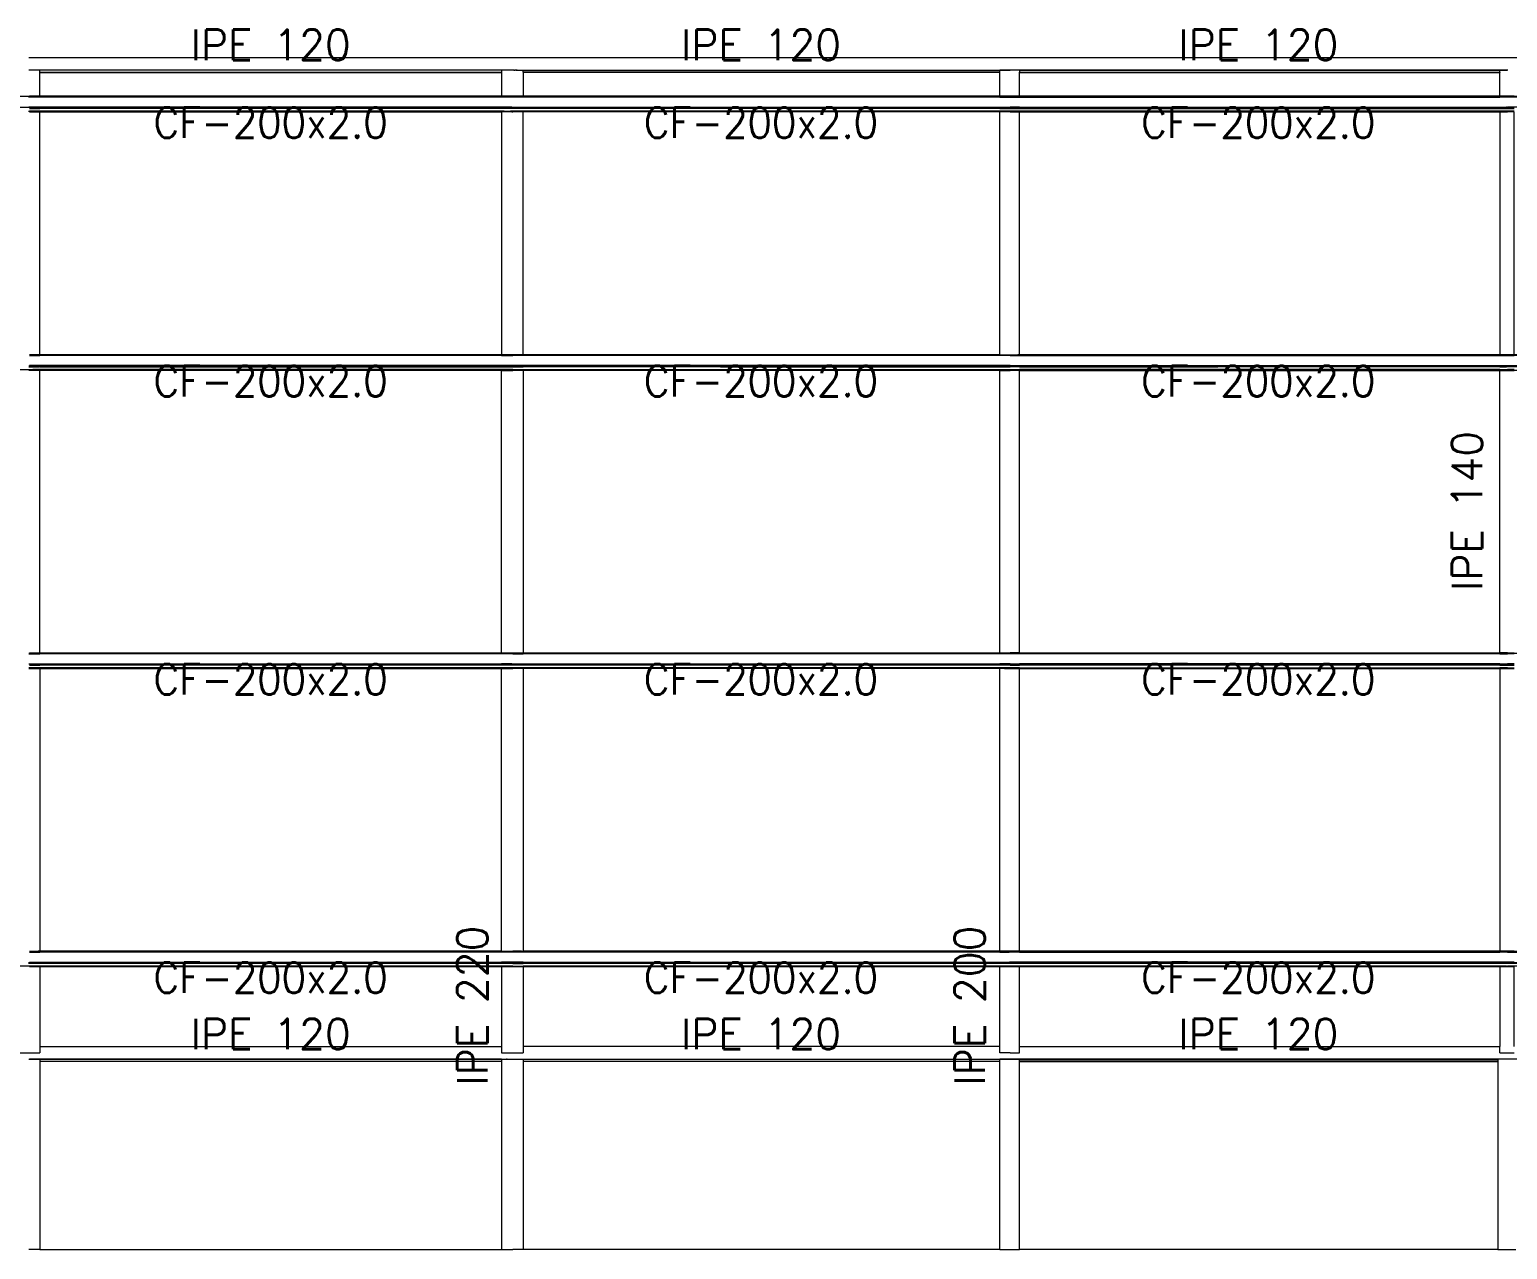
# Model space of a CAD drawing. Header units: millimetres. Extents: x 0 to 149, y -64 to 103.
# Drawn here: x 37.98 to 45.41, y 79.39 to 85.52 of the extents above; entities that cross this region are included whole.
import ezdxf
from ezdxf.enums import TextEntityAlignment as Align

# ---------------------------------------------------------------- set-up
doc = ezdxf.new("R2010")
doc.units = ezdxf.units.MM
doc.layers.add('BARRAS_DE_ACERO', color=7, linetype='Continuous', lineweight=9)
doc.layers.add('REFERENCIA_DE_LAS_BARRAS', color=2, linetype='Continuous', lineweight=9)
doc.styles.add('CYPETXT', font='romans__.ttf', dxfattribs={"height": 0.2})

msp = doc.modelspace()

# ---------------------------------------------------------------- linework, layer by layer
at = {"layer": 'BARRAS_DE_ACERO'}
for p, q in [((37.9748, 85.3839), (50.4048, 85.3839)), ((37.9778, 85.3203), (37.9748, 85.3203)), ((40.3498, 85.3203), (37.9778, 85.3203)), ((38.0298, 85.3199), (37.9778, 85.3199)), ((37.9778, 85.3199), (37.9778, 85.3199)), ((38.0298, 85.3199), (38.0298, 85.3196)), ((38.0298, 85.3088), (38.0298, 85.3196)), ((40.3498, 85.3196), (38.0298, 85.3196)), ((38.0298, 85.3088), (40.3498, 85.3088)), ((38.0298, 85.3082), (38.0298, 85.3088)), ((38.0298, 85.3082), (40.3498, 85.3082)), ((38.0298, 85.1883), (38.0298, 85.3082)), ((40.4078, 85.3203), (40.3498, 85.3203)), ((40.4117, 85.3199), (40.3498, 85.3199)), ((40.3498, 85.3082), (40.3498, 85.1883)), ((40.4101, 85.3203), (40.4102, 85.3203)), ((40.4102, 85.3203), (40.4102, 85.3203)), ((40.4103, 85.3203), (40.4102, 85.3203)), ((40.4103, 85.3203), (40.4104, 85.3203)), ((40.4103, 85.3203), (40.4103, 85.3203)), ((40.4104, 85.3203), (40.4104, 85.3203)), ((40.4105, 85.3203), (40.4104, 85.3203)), ((40.4105, 85.3203), (40.4105, 85.3203)), ((40.4105, 85.3203), (40.4106, 85.3203)), ((40.4107, 85.3203), (40.4107, 85.3203)), ((40.4108, 85.3203), (40.4107, 85.3203)), ((40.4108, 85.3203), (40.4108, 85.3203)), ((40.4109, 85.3203), (40.4108, 85.3203)), ((40.4112, 85.3203), (40.4111, 85.3203)), ((40.4112, 85.3203), (40.4112, 85.3203)), ((40.4114, 85.3203), (40.4114, 85.3203)), ((40.4115, 85.3203), (40.4114, 85.3203)), ((40.4115, 85.3203), (40.4115, 85.3203)), ((40.4116, 85.3203), (40.4115, 85.3203)), ((40.4116, 85.3203), (40.4135, 85.3203)), ((40.4152, 85.3199), (40.4117, 85.3199)), ((40.4135, 85.3203), (40.4136, 85.3203)), ((40.4137, 85.3203), (40.4136, 85.3203)), ((40.4138, 85.3203), (40.4138, 85.3203)), ((40.4139, 85.3203), (40.4138, 85.3203)), ((40.4139, 85.3203), (40.4139, 85.3203)), ((40.414, 85.3203), (40.4139, 85.3203)), ((40.414, 85.3203), (40.414, 85.3203)), ((40.4141, 85.3203), (40.414, 85.3203)), ((40.4141, 85.3203), (40.4141, 85.3203)), ((40.4142, 85.3203), (40.4141, 85.3203)), ((40.4142, 85.3203), (40.4143, 85.3203)), ((40.4142, 85.3203), (40.4142, 85.3203)), ((40.4143, 85.3203), (40.4144, 85.3203)), ((40.4143, 85.3203), (40.4143, 85.3203)), ((40.4144, 85.3203), (40.4145, 85.3203)), ((40.4144, 85.3203), (40.4144, 85.3203)), ((40.4145, 85.3203), (40.4146, 85.3203)), ((40.4145, 85.3203), (40.4145, 85.3203)), ((40.4146, 85.3203), (40.4147, 85.3203)), ((40.4146, 85.3203), (40.4146, 85.3203)), ((40.4148, 85.3203), (40.4149, 85.3203)), ((40.4148, 85.3203), (40.4148, 85.3203)), ((40.415, 85.3203), (40.415, 85.3203)), ((40.4152, 85.3203), (40.4151, 85.3203)), ((40.4152, 85.3203), (40.4169, 85.3203)), ((40.4152, 85.3203), (40.4152, 85.3203)), ((40.4152, 85.3199), (40.4187, 85.3199)), ((40.417, 85.3203), (40.4169, 85.3203)), ((40.417, 85.3203), (40.4171, 85.3203)), ((40.4171, 85.3203), (40.4172, 85.3203)), ((40.4171, 85.3203), (40.4171, 85.3203)), ((40.4176, 85.3203), (40.4176, 85.3203)), ((40.4177, 85.3203), (40.4176, 85.3203)), ((40.4177, 85.3203), (40.4178, 85.3203)), ((40.4177, 85.3203), (40.4177, 85.3203)), ((40.4178, 85.3203), (40.4178, 85.3203)), ((40.4179, 85.3203), (40.4178, 85.3203)), ((40.4179, 85.3203), (40.4179, 85.3203)), ((40.418, 85.3203), (40.4179, 85.3203)), ((40.418, 85.3203), (40.4181, 85.3203)), ((40.418, 85.3203), (40.418, 85.3203)), ((40.4181, 85.3203), (40.4182, 85.3203)), ((40.4181, 85.3203), (40.4181, 85.3203)), ((40.4182, 85.3203), (40.4182, 85.3203)), ((40.4183, 85.3203), (40.4182, 85.3203)), ((40.4183, 85.3203), (40.4183, 85.3203)), ((40.4184, 85.3203), (40.4183, 85.3203)), ((40.4184, 85.3203), (40.4185, 85.3203)), ((40.4184, 85.3203), (40.4184, 85.3203)), ((40.4185, 85.3203), (40.4185, 85.3203)), ((40.4186, 85.3203), (40.4185, 85.3203)), ((40.4203, 85.3203), (40.4187, 85.3203)), ((40.4216, 85.3199), (40.4187, 85.3199)), ((40.4203, 85.3203), (40.4204, 85.3203)), ((40.4204, 85.3203), (40.4205, 85.3203)), ((40.4204, 85.3203), (40.4204, 85.3203)), ((40.4207, 85.3203), (40.4205, 85.3203)), ((40.4205, 85.3203), (40.4205, 85.3203)), ((40.4207, 85.3203), (40.4208, 85.3203)), ((40.4208, 85.3203), (40.4209, 85.3203)), ((40.4208, 85.3203), (40.4208, 85.3203)), ((40.4209, 85.3203), (40.4209, 85.3203)), ((40.421, 85.3203), (40.4209, 85.3203)), ((40.421, 85.3203), (40.421, 85.3203)), ((40.4211, 85.3203), (40.421, 85.3203)), ((40.4211, 85.3203), (40.4211, 85.3203)), ((40.4213, 85.3203), (40.4212, 85.3203)), ((40.4213, 85.3203), (40.4213, 85.3203)), ((40.4213, 85.3203), (40.4214, 85.3203)), ((40.4214, 85.3203), (40.4214, 85.3203)), ((40.4216, 85.3203), (40.4215, 85.3203)), ((40.4215, 85.3203), (40.4215, 85.3203)), ((40.4231, 85.3203), (40.4216, 85.3203)), ((40.4216, 85.3203), (40.4216, 85.3203)), ((40.4216, 85.3203), (40.4216, 85.3203)), ((40.4245, 85.3199), (40.4216, 85.3199)), ((40.4232, 85.3203), (40.4231, 85.3203)), ((40.4232, 85.3203), (40.4232, 85.3203)), ((40.4233, 85.3203), (40.4233, 85.3203)), ((40.4234, 85.3203), (40.4233, 85.3203)), ((40.4234, 85.3203), (40.4234, 85.3203)), ((40.4234, 85.3203), (40.4234, 85.3203)), ((40.4235, 85.3203), (40.4234, 85.3203)), ((40.4236, 85.3203), (40.4235, 85.3203)), ((40.4235, 85.3203), (40.4235, 85.3203)), ((40.4242, 85.3203), (40.4243, 85.3203)), ((40.4242, 85.3203), (40.4242, 85.3203)), ((40.4245, 85.3199), (40.4272, 85.3199)), ((40.426, 85.3203), (40.4259, 85.3203)), ((40.426, 85.3203), (40.426, 85.3203)), ((40.4261, 85.3203), (40.4262, 85.3203)), ((40.4261, 85.3203), (40.4261, 85.3203)), ((40.4262, 85.3203), (40.4262, 85.3203)), ((40.4262, 85.3203), (40.4262, 85.3203)), ((40.427, 85.3203), (40.427, 85.3203)), ((40.4284, 85.3203), (40.4271, 85.3203)), ((40.4272, 85.3199), (40.4299, 85.3199)), ((40.4284, 85.3203), (40.4285, 85.3203)), ((40.4285, 85.3203), (40.4286, 85.3203)), ((40.4286, 85.3203), (40.4287, 85.3203)), ((40.4289, 85.3203), (40.4288, 85.3203)), ((40.4288, 85.3203), (40.4288, 85.3203)), ((40.4288, 85.3203), (40.4288, 85.3203)), ((40.429, 85.3203), (40.429, 85.3203)), ((40.429, 85.3203), (40.429, 85.3203)), ((40.4291, 85.3203), (40.429, 85.3203)), ((40.4291, 85.3203), (40.4292, 85.3203)), ((40.4291, 85.3203), (40.4291, 85.3203)), ((40.4292, 85.3203), (40.4292, 85.3203)), ((40.4292, 85.3203), (40.4292, 85.3203)), ((40.4293, 85.3203), (40.4292, 85.3203)), ((40.4293, 85.3203), (40.4293, 85.3203)), ((40.4294, 85.3203), (40.4293, 85.3203)), ((40.4294, 85.3203), (40.4294, 85.3203)), ((40.4294, 85.3203), (40.4294, 85.3203)), ((40.4297, 85.3203), (40.4296, 85.3203)), ((40.4299, 85.3199), (40.4598, 85.3199)), ((40.431, 85.3203), (42.8548, 85.3203)), ((40.4598, 85.3199), (40.4598, 85.3196)), ((40.4598, 85.3088), (40.4598, 85.3196)), ((42.9076, 85.3203), (42.8548, 85.3203)), ((42.8548, 85.3199), (42.9076, 85.3199)), ((42.8548, 85.3088), (42.8548, 85.3196)), ((42.8548, 85.3082), (42.8548, 85.3088)), ((42.9076, 85.3203), (42.9077, 85.3203)), ((42.9077, 85.3199), (42.9076, 85.3199)), ((45.4072, 85.3203), (42.9077, 85.3203)), ((42.9548, 85.3196), (45.3683, 85.3196)), ((42.9548, 85.3196), (42.9548, 85.3088)), ((42.9548, 85.3082), (42.9548, 85.3088)), ((42.9548, 85.3082), (45.3683, 85.3082)), ((42.9548, 85.1883), (42.9548, 85.3082)), ((45.3683, 85.3199), (45.4056, 85.3199)), ((45.3683, 85.3196), (45.3683, 85.3199)), ((45.3683, 85.3088), (45.3683, 85.3082)), ((45.3683, 85.1883), (45.3683, 85.3082)), ((45.4088, 85.3199), (45.4056, 85.3199)), ((38.0298, 85.1883), (37.9778, 85.1883)), ((37.9778, 85.1873), (38.0298, 85.1873)), ((38.0298, 85.1859), (37.9778, 85.1859)), ((40.3498, 85.1883), (38.0298, 85.1883)), ((40.3498, 85.1881), (38.0298, 85.1881)), ((40.3498, 85.1873), (38.0298, 85.1873)), ((38.0298, 85.1859), (40.3498, 85.1859)), ((40.4078, 85.1883), (40.3498, 85.1883)), ((40.3498, 85.1881), (40.4078, 85.1881)), ((47.9073, 85.1873), (40.3498, 85.1873)), ((45.4072, 85.1859), (40.3498, 85.1859)), ((40.4078, 85.1881), (40.4598, 85.1881)), ((40.4598, 85.1883), (42.8548, 85.1883)), ((42.8548, 85.1842), (42.9076, 85.1842)), ((42.9076, 85.1883), (42.902, 85.1883)), ((42.9076, 85.1883), (42.9548, 85.1883)), ((45.3683, 85.1881), (42.9076, 85.1881)), ((45.3683, 85.1883), (42.9548, 85.1883)), ((45.4413, 85.1883), (45.3683, 85.1883)), ((45.3683, 85.1881), (47.9073, 85.1881)), ((47.9073, 85.1842), (45.3683, 85.1842)), ((47.9073, 85.1859), (45.4072, 85.1859)), ((40.4002, 85.1317), (37.9198, 85.1317)), ((37.9719, 85.1136), (38.0298, 85.1136)), ((40.4019, 85.1335), (37.9748, 85.1335)), ((38.0298, 85.1109), (37.9757, 85.1109)), ((38.0298, 85.1302), (37.9778, 85.1302)), ((37.9778, 85.1291), (38.0298, 85.1291)), ((37.9778, 85.127), (38.0168, 85.127)), ((40.3498, 85.1129), (37.9778, 85.1129)), ((37.9778, 85.1094), (38.0298, 85.1094)), ((38.0168, 85.127), (38.0298, 85.127)), ((40.3708, 85.1302), (38.0298, 85.1302)), ((40.3498, 85.1291), (38.0298, 85.1291)), ((40.3498, 85.1286), (38.0298, 85.1286)), ((40.3498, 85.127), (38.0298, 85.127)), ((40.3498, 85.1136), (38.0298, 85.1136)), ((38.0298, 85.1109), (40.3511, 85.1109)), ((38.0298, 85.1094), (40.3498, 85.1094)), ((38.0298, 83.8883), (38.0298, 85.1094)), ((40.3498, 85.1286), (42.9076, 85.1286)), ((42.8548, 85.127), (40.3498, 85.127)), ((40.3498, 85.1136), (40.3625, 85.1136)), ((40.3631, 85.1129), (40.3498, 85.1129)), ((40.3511, 85.1109), (40.4019, 85.1109)), ((40.3631, 85.1129), (40.3956, 85.1129)), ((40.3708, 85.1302), (42.8548, 85.1302)), ((42.9076, 85.1129), (40.3956, 85.1129)), ((40.4002, 85.1317), (42.8548, 85.1317)), ((40.4019, 85.1335), (42.8548, 85.1335)), ((40.4019, 85.1109), (40.4078, 85.1109)), ((40.4019, 85.1094), (40.4078, 85.1094)), ((40.4078, 85.1109), (40.4598, 85.1109)), ((42.9029, 85.1109), (40.4598, 85.1109)), ((42.8548, 85.1094), (40.4598, 85.1094)), ((42.8548, 85.1335), (42.902, 85.1335)), ((42.9048, 85.1317), (42.8548, 85.1317)), ((42.8548, 85.1302), (42.9076, 85.1302)), ((42.8548, 85.127), (42.9076, 85.127)), ((42.8548, 83.8883), (42.8548, 85.1094)), ((42.902, 85.1094), (42.8548, 85.1094)), ((42.902, 85.1136), (42.8757, 85.1136)), ((42.902, 85.1335), (42.9076, 85.1335)), ((42.902, 85.1136), (45.4072, 85.1136)), ((42.9076, 85.1094), (42.902, 85.1094)), ((42.9029, 85.1109), (45.425, 85.1109)), ((42.9548, 85.1335), (42.9076, 85.1335)), ((42.9076, 85.1302), (42.9548, 85.1302)), ((45.4072, 85.1286), (42.9076, 85.1286)), ((42.9076, 85.127), (45.4072, 85.127)), ((45.4072, 85.1129), (42.9076, 85.1129)), ((42.9076, 85.1094), (42.9548, 85.1094)), ((42.9548, 85.1335), (45.3683, 85.1335)), ((42.9548, 85.1302), (45.3964, 85.1302)), ((42.9548, 85.1094), (45.3683, 85.1094)), ((45.3683, 85.1335), (45.4025, 85.1335)), ((45.3844, 85.1317), (45.3683, 85.1317)), ((45.3683, 85.1094), (45.4072, 85.1094)), ((45.3683, 85.1094), (45.3683, 83.8883)), ((45.3879, 85.1317), (45.3844, 85.1317)), ((45.3879, 85.1317), (45.4025, 85.1317)), ((45.3964, 85.1302), (45.4025, 85.1302)), ((45.4048, 85.1335), (45.4025, 85.1335)), ((45.4025, 85.1317), (45.4048, 85.1317)), ((45.4025, 85.1302), (45.4048, 85.1302)), ((45.4048, 85.1335), (45.4072, 85.1335)), ((45.4048, 85.1302), (45.4072, 85.1302)), ((47.8638, 85.1335), (45.4072, 85.1335)), ((45.4413, 85.1302), (45.4072, 85.1302)), ((45.4072, 85.1286), (45.4413, 85.1286)), ((45.4072, 85.127), (45.4413, 85.127)), ((45.4413, 85.1136), (45.4072, 85.1136)), ((45.4413, 85.1129), (45.4072, 85.1129)), ((37.9778, 83.8883), (38.0298, 83.8883)), ((37.9778, 83.8881), (37.9845, 83.8881)), ((37.9844, 83.8873), (37.9778, 83.8873)), ((37.9927, 83.8859), (37.9778, 83.8859)), ((37.9778, 83.8842), (38.0298, 83.8842)), ((38.0298, 83.8881), (37.9845, 83.8881)), ((37.9927, 83.8859), (37.9939, 83.8859)), ((37.9939, 83.8859), (38.0298, 83.8859)), ((38.0298, 83.8881), (40.3498, 83.8881)), ((40.4078, 83.8859), (38.0298, 83.8859)), ((40.3498, 83.8842), (38.0298, 83.8842)), ((40.4078, 83.8883), (40.3498, 83.8883)), ((40.3498, 83.8881), (40.4078, 83.8881)), ((40.3498, 83.8873), (40.4078, 83.8873)), ((40.3498, 83.8842), (40.4078, 83.8842)), ((40.4078, 83.8883), (40.4598, 83.8883)), ((40.4509, 83.8881), (40.4078, 83.8881)), ((40.4078, 83.8873), (40.4598, 83.8873)), ((40.4078, 83.8859), (40.4598, 83.8859)), ((40.4598, 83.8842), (40.4078, 83.8842)), ((40.4598, 83.8881), (40.4509, 83.8881)), ((42.8548, 83.8883), (40.4598, 83.8883)), ((40.4598, 83.8881), (42.8548, 83.8881)), ((40.4598, 83.8873), (42.8548, 83.8873)), ((42.8548, 83.8859), (40.4598, 83.8859)), ((42.9076, 83.8842), (40.4598, 83.8842)), ((42.8548, 83.8883), (42.9076, 83.8883)), ((42.8548, 83.8881), (42.9076, 83.8881)), ((42.8548, 83.8873), (42.9076, 83.8873)), ((42.8548, 83.8859), (42.9076, 83.8859)), ((42.9076, 83.8881), (42.9467, 83.8881)), ((42.9076, 83.8873), (42.9548, 83.8873)), ((42.9548, 83.8859), (42.9076, 83.8859)), ((42.9076, 83.8842), (42.9548, 83.8842)), ((42.9548, 83.8881), (42.9467, 83.8881)), ((45.3683, 83.8883), (42.9548, 83.8883)), ((42.9548, 83.8859), (45.3683, 83.8859)), ((42.9548, 83.8842), (45.4413, 83.8842)), ((45.4072, 83.8883), (45.3683, 83.8883)), ((45.3683, 83.8859), (47.8638, 83.8859)), ((37.9748, 83.8317), (40.3498, 83.8317)), ((37.9748, 83.8302), (40.3498, 83.8302)), ((37.9748, 83.8291), (40.4078, 83.8291)), ((37.9748, 83.827), (38.0261, 83.827)), ((37.9748, 83.8109), (42.9076, 83.8109)), ((40.4598, 83.8129), (37.9777, 83.8129)), ((40.0183, 83.8335), (37.9778, 83.8335)), ((40.4078, 83.8286), (37.9778, 83.8286)), ((40.4078, 83.8136), (37.9936, 83.8136)), ((38.0298, 83.827), (38.0261, 83.827)), ((38.0298, 83.827), (38.9915, 83.827)), ((40.3498, 83.8094), (38.0298, 83.8094)), ((40.3498, 83.8335), (40.0183, 83.8335)), ((40.4048, 83.8335), (40.3498, 83.8335)), ((40.4078, 83.8317), (40.3498, 83.8317)), ((40.4078, 83.8302), (40.3498, 83.8302)), ((40.3498, 83.8094), (40.4078, 83.8094)), ((40.3498, 82.3883), (40.3498, 83.8094)), ((40.4078, 83.8335), (40.4048, 83.8335)), ((40.4598, 83.8317), (40.4078, 83.8317)), ((40.4598, 83.8302), (40.4078, 83.8302)), ((40.4598, 83.8291), (40.4078, 83.8291)), ((40.4078, 83.8286), (40.4598, 83.8286)), ((40.4078, 83.8136), (40.4598, 83.8136)), ((40.4598, 83.8094), (40.4078, 83.8094)), ((42.9076, 83.8317), (40.4598, 83.8317)), ((42.9076, 83.8302), (40.4598, 83.8302)), ((40.4598, 83.8291), (42.8548, 83.8291)), ((42.8548, 83.8286), (40.4598, 83.8286)), ((41.4508, 83.827), (40.4598, 83.827)), ((40.4598, 83.8136), (42.9037, 83.8136)), ((40.4598, 83.8129), (42.8548, 83.8129)), ((41.4508, 83.827), (42.9076, 83.827)), ((42.9076, 83.8286), (42.8548, 83.8286)), ((42.8548, 83.8129), (42.9076, 83.8129)), ((42.8548, 82.3883), (42.8548, 83.8094)), ((42.8548, 83.8094), (42.9076, 83.8094)), ((42.9037, 83.8136), (42.9076, 83.8136)), ((42.9076, 83.8335), (42.9548, 83.8335)), ((42.9076, 83.8317), (42.9548, 83.8317)), ((42.9548, 83.8302), (42.9076, 83.8302)), ((42.9076, 83.8286), (42.9548, 83.8286)), ((42.9548, 83.827), (42.9076, 83.827)), ((42.9076, 83.8136), (42.9548, 83.8136)), ((42.9548, 83.8129), (42.9076, 83.8129)), ((42.9253, 83.8109), (42.9076, 83.8109)), ((42.9253, 83.8109), (42.9548, 83.8109)), ((42.9548, 83.8335), (45.4072, 83.8335)), ((45.4072, 83.8317), (42.9548, 83.8317)), ((42.9548, 83.8302), (45.4072, 83.8302)), ((42.9548, 83.8291), (45.4025, 83.8291)), ((45.3683, 83.8286), (42.9548, 83.8286)), ((42.9548, 83.827), (43.9508, 83.827)), ((45.3683, 83.8136), (42.9548, 83.8136)), ((45.3683, 83.8129), (42.9548, 83.8129)), ((42.9548, 83.8109), (45.3683, 83.8109)), ((42.9548, 83.8094), (45.3683, 83.8094)), ((45.3683, 83.827), (43.9508, 83.827)), ((45.3683, 83.8286), (45.4025, 83.8286)), ((45.3683, 83.827), (45.4025, 83.827)), ((45.3683, 83.8136), (45.4072, 83.8136)), ((45.395, 83.8129), (45.3683, 83.8129)), ((45.3683, 83.8109), (45.4072, 83.8109)), ((45.3683, 82.3883), (45.3683, 83.8094)), ((45.3683, 83.8094), (45.4413, 83.8094)), ((45.395, 83.8129), (45.4072, 83.8129)), ((45.4025, 83.8291), (45.4072, 83.8291)), ((45.4048, 83.8286), (45.4025, 83.8286)), ((45.4072, 83.827), (45.4025, 83.827)), ((45.4072, 83.8286), (45.4048, 83.8286)), ((45.4072, 83.8335), (47.8638, 83.8335)), ((45.4413, 83.8317), (45.4072, 83.8317)), ((45.4413, 83.8302), (45.4072, 83.8302)), ((45.4413, 83.8291), (45.4072, 83.8291)), ((45.4413, 83.8286), (45.4072, 83.8286)), ((45.4413, 83.8136), (45.4072, 83.8136)), ((45.4146, 83.8129), (45.4072, 83.8129)), ((45.4072, 83.8109), (47.8638, 83.8109)), ((37.9748, 82.3881), (37.9845, 82.3881)), ((37.9748, 82.3335), (40.3498, 82.3335)), ((37.982, 82.3873), (37.9778, 82.3873)), ((37.9778, 82.3859), (37.9927, 82.3859)), ((38.0298, 82.3317), (37.9778, 82.3317)), ((37.978, 82.3302), (37.9778, 82.3302)), ((37.9845, 82.3291), (37.9778, 82.3291)), ((37.9821, 82.3286), (37.9778, 82.3286)), ((37.9778, 82.327), (38.0298, 82.327)), ((37.9844, 82.3873), (37.982, 82.3873)), ((37.9821, 82.3286), (38.0298, 82.3286)), ((37.9844, 82.3873), (38.0016, 82.3873)), ((37.9845, 82.3881), (40.4078, 82.3881)), ((37.9845, 82.3291), (38.0298, 82.3291)), ((38.0298, 82.3873), (38.0016, 82.3873)), ((40.4078, 82.3873), (38.0298, 82.3873)), ((40.4078, 82.3859), (38.0298, 82.3859)), ((40.4078, 82.3842), (38.0298, 82.3842)), ((40.3498, 82.3317), (38.0298, 82.3317)), ((40.3498, 82.3302), (38.0298, 82.3302)), ((40.3498, 82.3291), (38.0298, 82.3291)), ((40.3498, 82.3286), (38.0298, 82.3286)), ((42.8548, 82.327), (38.0298, 82.327)), ((40.4019, 82.3335), (40.3498, 82.3335)), ((40.3743, 82.3317), (40.3498, 82.3317)), ((40.3498, 82.3291), (42.9065, 82.3291)), ((42.8548, 82.3286), (40.3498, 82.3286)), ((40.3743, 82.3317), (40.4048, 82.3317)), ((40.4019, 82.3335), (42.8548, 82.3335)), ((40.4048, 82.3317), (42.9018, 82.3317)), ((40.4078, 82.3883), (40.4598, 82.3883)), ((40.4078, 82.3881), (40.4509, 82.3881)), ((40.4078, 82.3873), (40.4598, 82.3873)), ((40.4598, 82.3859), (40.4078, 82.3859)), ((40.4078, 82.3842), (40.4598, 82.3842)), ((40.4598, 82.3881), (40.4509, 82.3881)), ((40.4598, 82.3883), (42.8548, 82.3883)), ((42.8548, 82.3881), (40.4598, 82.3881)), ((42.8548, 82.3873), (40.4598, 82.3873)), ((42.8548, 82.3859), (40.4598, 82.3859)), ((42.8548, 82.3842), (40.4598, 82.3842)), ((42.8548, 82.3883), (42.9076, 82.3883)), ((42.8938, 82.3881), (42.8548, 82.3881)), ((42.8548, 82.3873), (42.8902, 82.3873)), ((42.8548, 82.3859), (42.9548, 82.3859)), ((42.9076, 82.3842), (42.8548, 82.3842)), ((42.9076, 82.3335), (42.8548, 82.3335)), ((42.8548, 82.3302), (42.9065, 82.3302)), ((42.8548, 82.3286), (42.9076, 82.3286)), ((42.9076, 82.327), (42.8548, 82.327)), ((45.3683, 82.3873), (42.8902, 82.3873)), ((45.3966, 82.3881), (42.8938, 82.3881)), ((42.9018, 82.3317), (42.9076, 82.3317)), ((42.9065, 82.3302), (42.9076, 82.3302)), ((42.9076, 82.3291), (42.9065, 82.3291)), ((42.9548, 82.3883), (42.9076, 82.3883)), ((42.9548, 82.3842), (42.9076, 82.3842)), ((42.9076, 82.3335), (42.9548, 82.3335)), ((42.9548, 82.3317), (42.9076, 82.3317)), ((42.9548, 82.3302), (42.9076, 82.3302)), ((42.9076, 82.3291), (42.9548, 82.3291)), ((42.9076, 82.3286), (42.9548, 82.3286)), ((42.9076, 82.327), (42.9548, 82.327)), ((42.9548, 82.3883), (45.3683, 82.3883)), ((45.3683, 82.3859), (42.9548, 82.3859)), ((45.3683, 82.3842), (42.9548, 82.3842)), ((45.3683, 82.3335), (42.9548, 82.3335)), ((45.3683, 82.3317), (42.9548, 82.3317)), ((42.9548, 82.3302), (45.4072, 82.3302)), ((45.4067, 82.3291), (42.9548, 82.3291)), ((42.9548, 82.3286), (45.4072, 82.3286)), ((45.3683, 82.327), (42.9548, 82.327)), ((45.4072, 82.3883), (45.3683, 82.3883)), ((45.3683, 82.3873), (45.4072, 82.3873)), ((45.3683, 82.3859), (45.4072, 82.3859)), ((45.3683, 82.3842), (45.4072, 82.3842)), ((45.3683, 82.3335), (45.4072, 82.3335)), ((45.3683, 82.3317), (45.4002, 82.3317)), ((45.3683, 82.327), (45.4072, 82.327)), ((45.3966, 82.3881), (45.4072, 82.3881)), ((45.4025, 82.3317), (45.4002, 82.3317)), ((45.4048, 82.3317), (45.4025, 82.3317)), ((45.4048, 82.3317), (45.4072, 82.3317)), ((45.4072, 82.3291), (45.4067, 82.3291)), ((45.4072, 82.3883), (45.4413, 82.3883)), ((45.4413, 82.3881), (45.4072, 82.3881)), ((45.4413, 82.3873), (45.4072, 82.3873)), ((45.4413, 82.3842), (45.4072, 82.3842)), ((45.4413, 82.3335), (45.4072, 82.3335)), ((45.4413, 82.3317), (45.4072, 82.3317)), ((45.4072, 82.3302), (45.4413, 82.3302)), ((45.4413, 82.3291), (45.4072, 82.3291)), ((45.4413, 82.3286), (45.4072, 82.3286)), ((45.4072, 82.327), (45.4413, 82.327)), ((38.0298, 82.3129), (37.9748, 82.3129)), ((37.9748, 82.3109), (40.4065, 82.3109)), ((37.9778, 82.3136), (38.0273, 82.3136)), ((37.9778, 82.3094), (38.0298, 82.3094)), ((38.0273, 82.3136), (38.0298, 82.3136)), ((40.3498, 82.3136), (38.0298, 82.3136)), ((38.0298, 82.3129), (40.3498, 82.3129)), ((40.3498, 82.3136), (40.3793, 82.3136)), ((42.8548, 82.3129), (40.3498, 82.3129)), ((40.3498, 82.3094), (40.4078, 82.3094)), ((40.3498, 80.8883), (40.3498, 82.3094)), ((42.8548, 82.3136), (40.3793, 82.3136)), ((40.4078, 82.3109), (40.4065, 82.3109)), ((42.8794, 82.3109), (40.4078, 82.3109)), ((40.4598, 82.3094), (40.4078, 82.3094)), ((42.8837, 82.3136), (42.8548, 82.3136)), ((42.8827, 82.3129), (42.8548, 82.3129)), ((42.902, 82.3094), (42.8548, 82.3094)), ((42.8548, 80.8883), (42.8548, 82.3094)), ((42.8794, 82.3109), (42.902, 82.3109)), ((42.9076, 82.3129), (42.8827, 82.3129)), ((42.8837, 82.3136), (42.9076, 82.3136)), ((42.9034, 82.3109), (42.902, 82.3109)), ((42.902, 82.3094), (42.9076, 82.3094)), ((42.9076, 82.3109), (42.9034, 82.3109)), ((42.9548, 82.3136), (42.9076, 82.3136)), ((42.9477, 82.3129), (42.9076, 82.3129)), ((42.9076, 82.3109), (42.934, 82.3109)), ((42.934, 82.3109), (42.9548, 82.3109)), ((42.9477, 82.3129), (42.9548, 82.3129)), ((42.9548, 82.3136), (45.3926, 82.3136)), ((42.9548, 82.3129), (45.3683, 82.3129)), ((45.4072, 82.3109), (42.9548, 82.3109)), ((42.9548, 82.3094), (45.3683, 82.3094)), ((45.3938, 82.3129), (45.3683, 82.3129)), ((45.3683, 82.3094), (45.3683, 80.8883)), ((45.3683, 82.3094), (45.4072, 82.3094)), ((45.4072, 82.3136), (45.3926, 82.3136)), ((45.4025, 82.3129), (45.3938, 82.3129)), ((45.4025, 82.3129), (45.4072, 82.3129)), ((45.4072, 82.3136), (45.4413, 82.3136)), ((45.4072, 82.3129), (45.4413, 82.3129)), ((45.4072, 82.3109), (45.4413, 82.3109)), ((45.4072, 82.3094), (45.4413, 82.3094)), ((37.9778, 80.8883), (38.0298, 80.8883)), ((37.9778, 80.8881), (38.0209, 80.8881)), ((38.0298, 80.8873), (37.9778, 80.8873)), ((38.0298, 80.8859), (37.9778, 80.8859)), ((37.9778, 80.8842), (38.0298, 80.8842)), ((38.0298, 80.8883), (40.3498, 80.8883)), ((38.0298, 80.8873), (40.4078, 80.8873)), ((40.4078, 80.8859), (38.0298, 80.8859)), ((40.4598, 80.8842), (38.0298, 80.8842)), ((40.3498, 80.8883), (40.4078, 80.8883)), ((40.3498, 80.8881), (40.4507, 80.8881)), ((40.4078, 80.8335), (40.3498, 80.8335)), ((40.4507, 80.8883), (40.4078, 80.8883)), ((40.4078, 80.8873), (42.8548, 80.8873)), ((40.4598, 80.8859), (40.4078, 80.8859)), ((40.4598, 80.8335), (40.4078, 80.8335)), ((40.4507, 80.8883), (40.4598, 80.8883)), ((40.4507, 80.8881), (42.8548, 80.8881)), ((42.8548, 80.8883), (40.4598, 80.8883)), ((42.8548, 80.8859), (40.4598, 80.8859)), ((42.8548, 80.8842), (40.4598, 80.8842)), ((40.4598, 80.8335), (42.8548, 80.8335)), ((42.8548, 80.8883), (42.9076, 80.8883)), ((42.9076, 80.8881), (42.8548, 80.8881)), ((45.3683, 80.8873), (42.8548, 80.8873)), ((42.9548, 80.8859), (42.8548, 80.8859)), ((42.8548, 80.8842), (42.902, 80.8842)), ((42.8548, 80.8335), (42.9048, 80.8335)), ((45.3683, 80.8335), (42.9048, 80.8335)), ((42.9076, 80.8883), (42.9548, 80.8883)), ((45.3683, 80.8881), (42.9076, 80.8881)), ((45.3683, 80.8883), (42.9548, 80.8883)), ((45.3683, 80.8859), (42.9548, 80.8859)), ((42.9548, 80.8842), (45.3683, 80.8842)), ((45.3683, 80.8883), (45.4025, 80.8883)), ((45.4025, 80.8881), (45.3683, 80.8881)), ((47.8638, 80.8859), (45.3683, 80.8859)), ((45.4025, 80.8842), (45.3683, 80.8842)), ((45.4025, 80.8335), (45.3683, 80.8335)), ((45.4025, 80.8883), (45.4413, 80.8883)), ((45.4413, 80.8881), (45.4025, 80.8881)), ((45.4072, 80.8842), (45.4025, 80.8842)), ((45.4413, 80.8335), (45.4025, 80.8335)), ((45.4072, 80.8842), (47.8638, 80.8842)), ((40.4039, 80.8129), (37.9198, 80.8129)), ((40.4078, 80.827), (37.9719, 80.827)), ((37.9778, 80.8317), (38.0298, 80.8317)), ((37.9778, 80.8291), (38.0298, 80.8291)), ((37.9778, 80.8286), (38.0298, 80.8286)), ((37.9778, 80.8109), (38.0298, 80.8109)), ((38.0298, 80.8094), (37.9778, 80.8094)), ((40.3498, 80.8317), (38.0298, 80.8317)), ((40.3969, 80.8302), (38.0298, 80.8302)), ((40.4019, 80.8291), (38.0298, 80.8291)), ((40.3498, 80.8286), (38.0298, 80.8286)), ((40.3498, 80.8109), (38.0298, 80.8109)), ((40.4078, 80.8317), (40.3498, 80.8317)), ((40.3498, 80.8286), (40.4078, 80.8286)), ((40.4013, 80.8109), (40.3498, 80.8109)), ((40.3969, 80.8302), (40.4048, 80.8302)), ((40.4019, 80.8291), (40.4078, 80.8291)), ((40.4039, 80.8129), (40.4078, 80.8129)), ((40.4078, 80.8302), (40.4048, 80.8302)), ((40.4078, 80.8317), (40.4598, 80.8317)), ((40.4598, 80.8302), (40.4078, 80.8302)), ((40.4078, 80.8291), (40.4598, 80.8291)), ((40.4078, 80.8286), (40.4598, 80.8286)), ((40.4078, 80.827), (40.4598, 80.827)), ((40.4078, 80.8136), (40.459, 80.8136)), ((40.4078, 80.8129), (40.459, 80.8129)), ((40.4598, 80.8094), (40.4078, 80.8094)), ((40.4591, 80.8136), (40.459, 80.8136)), ((40.459, 80.8129), (40.4598, 80.8129)), ((40.4598, 80.8136), (40.4591, 80.8136)), ((40.4598, 80.8317), (42.8548, 80.8317)), ((42.8548, 80.8302), (40.4598, 80.8302)), ((42.8548, 80.8291), (40.4598, 80.8291)), ((40.4598, 80.8286), (42.9548, 80.8286)), ((42.8548, 80.8136), (40.4598, 80.8136)), ((42.9012, 80.8109), (40.4598, 80.8109)), ((42.9048, 80.8317), (42.8548, 80.8317)), ((42.9048, 80.8302), (42.8548, 80.8302)), ((42.8548, 80.8291), (45.3683, 80.8291)), ((45.4025, 80.8136), (42.8548, 80.8136)), ((42.9076, 80.8094), (42.8548, 80.8094)), ((42.902, 80.8109), (42.9012, 80.8109)), ((42.902, 80.8109), (42.9029, 80.8109)), ((42.9029, 80.8109), (42.9076, 80.8109)), ((42.9048, 80.8317), (45.3683, 80.8317)), ((42.9048, 80.8302), (45.3683, 80.8302)), ((42.9076, 80.8129), (45.3878, 80.8129)), ((45.4413, 80.8109), (42.9076, 80.8109)), ((42.9548, 80.8286), (45.3683, 80.8286)), ((45.3683, 80.8094), (42.9548, 80.8094)), ((45.4025, 80.8317), (45.3683, 80.8317)), ((45.4048, 80.8302), (45.3683, 80.8302)), ((45.3683, 80.8291), (45.4048, 80.8291)), ((45.3683, 80.8286), (47.84, 80.8286)), ((47.6443, 80.827), (45.3683, 80.827)), ((45.3878, 80.8129), (45.4025, 80.8129)), ((45.4025, 80.8317), (45.4048, 80.8317)), ((45.4025, 80.8136), (45.4072, 80.8136)), ((45.4025, 80.8129), (45.4413, 80.8129)), ((45.4048, 80.8317), (47.8638, 80.8317)), ((47.8638, 80.8291), (45.4048, 80.8291)), ((47.8638, 80.8136), (45.4072, 80.8136)), ((38.0298, 80.4088), (40.3498, 80.4088)), ((38.0298, 80.4088), (38.0298, 80.3769)), ((40.3498, 80.4088), (40.3498, 80.3769)), ((40.4598, 80.4088), (40.4598, 80.3769)), ((42.8548, 80.4088), (40.4598, 80.4088)), ((42.9548, 80.4088), (45.3683, 80.4088)), ((42.9548, 80.3769), (42.9548, 80.4088)), ((45.3683, 80.3769), (45.3683, 80.4088)), ((37.9198, 80.3769), (38.0298, 80.3769)), ((38.0292, 80.3451), (37.9778, 80.3451)), ((38.0292, 80.3451), (38.0298, 80.3451)), ((40.3498, 80.3451), (38.0298, 80.3451)), ((40.3498, 80.3769), (40.4598, 80.3769)), ((40.3498, 80.3451), (40.3752, 80.3451)), ((40.3498, 80.3448), (40.4598, 80.3448)), ((40.3498, 80.3444), (40.3498, 80.3448)), ((40.3498, 80.3444), (40.3498, 80.3337)), ((40.3498, 80.333), (40.3498, 79.3883)), ((40.3766, 80.3451), (40.3752, 80.3451)), ((40.3766, 80.3451), (40.3779, 80.3451)), ((40.3791, 80.3451), (40.3779, 80.3451)), ((40.3791, 80.3451), (40.3815, 80.3451)), ((40.3815, 80.3451), (42.8548, 80.3451)), ((40.4598, 80.3448), (40.4598, 80.3444)), ((42.9076, 80.3769), (42.8548, 80.3769)), ((42.8548, 80.3451), (42.9548, 80.3451)), ((42.9548, 80.3448), (42.8548, 80.3448)), ((42.8548, 80.3444), (42.8548, 80.3448)), ((42.8548, 80.3337), (42.8548, 80.3444)), ((42.8548, 80.333), (42.8548, 80.3337)), ((42.8548, 79.3883), (42.8548, 80.333)), ((42.9076, 80.3769), (42.9548, 80.3769)), ((47.9075, 80.3451), (42.9548, 80.3451)), ((42.9548, 80.3448), (42.9548, 80.3444)), ((42.9548, 80.3444), (45.3593, 80.3444)), ((42.9548, 80.3337), (42.9548, 80.3444)), ((42.9548, 80.333), (45.3593, 80.333)), ((42.9548, 79.3883), (42.9548, 80.333)), ((45.3593, 80.3448), (45.3593, 80.3444)), ((45.3593, 80.3444), (45.3593, 80.3337)), ((45.3593, 80.3337), (45.3593, 80.333)), ((45.3593, 80.333), (45.3593, 79.3883)), ((45.3683, 80.3769), (45.4413, 80.3769)), ((42.8548, 79.3883), (42.9076, 79.3883)), ((42.9076, 79.3883), (42.9548, 79.3883)), ((45.3593, 79.3883), (42.9548, 79.3883)), ((45.3593, 79.3883), (45.4503, 79.3883))]:
    msp.add_line(p, q, dxfattribs=at)
for points in [[(40.3498, 85.3199), (40.3498, 85.3196), (40.3498, 85.3088), (40.3498, 85.3082)], [(40.4101, 85.3203), (40.4101, 85.3203), (40.4078, 85.3203)], [(42.8548, 85.3082), (40.4598, 85.3082), (40.4598, 85.1883), (40.4078, 85.1883)], [(40.4107, 85.3203), (40.4106, 85.3203), (40.4106, 85.3203)], [(40.4109, 85.3203), (40.4109, 85.3203), (40.411, 85.3203), (40.411, 85.3203), (40.4111, 85.3203), (40.4111, 85.3203)], [(40.4114, 85.3203), (40.4113, 85.3203), (40.4113, 85.3203), (40.4112, 85.3203)], [(40.4138, 85.3203), (40.4137, 85.3203), (40.4137, 85.3203)], [(40.4148, 85.3203), (40.4147, 85.3203), (40.4147, 85.3203)], [(40.415, 85.3203), (40.4149, 85.3203), (40.4149, 85.3203)], [(40.4151, 85.3203), (40.4151, 85.3203), (40.415, 85.3203)], [(40.4176, 85.3203), (40.4175, 85.3203), (40.4175, 85.3203), (40.4174, 85.3203), (40.4174, 85.3203), (40.4173, 85.3203), (40.4173, 85.3203), (40.4172, 85.3203), (40.4172, 85.3203)], [(40.4187, 85.3203), (40.4186, 85.3203), (40.4186, 85.3203)], [(40.4211, 85.3203), (40.4212, 85.3203), (40.4212, 85.3203)], [(40.4215, 85.3203), (40.4214, 85.3203), (40.4214, 85.3203)], [(40.4233, 85.3203), (40.4232, 85.3203), (40.4232, 85.3203)], [(40.4236, 85.3203), (40.4236, 85.3203), (40.4236, 85.3203), (40.4237, 85.3203)], [(40.4238, 85.3203), (40.4237, 85.3203), (40.4237, 85.3203)], [(40.4238, 85.3203), (40.4238, 85.3203), (40.4238, 85.3203)], [(40.4239, 85.3203), (40.4239, 85.3203), (40.4238, 85.3203)], [(40.4239, 85.3203), (40.424, 85.3203), (40.424, 85.3203)], [(40.4241, 85.3203), (40.4241, 85.3203), (40.424, 85.3203), (40.424, 85.3203)], [(40.4241, 85.3203), (40.4242, 85.3203), (40.4242, 85.3203)], [(40.4244, 85.3203), (40.4244, 85.3203), (40.4243, 85.3203), (40.4243, 85.3203)], [(40.4259, 85.3203), (40.4259, 85.3203), (40.4258, 85.3203), (40.4244, 85.3203)], [(40.4261, 85.3203), (40.426, 85.3203), (40.426, 85.3203)], [(40.4262, 85.3203), (40.4263, 85.3203), (40.4263, 85.3203)], [(40.4264, 85.3203), (40.4264, 85.3203), (40.4263, 85.3203)], [(40.4264, 85.3203), (40.4264, 85.3203), (40.4265, 85.3203)], [(40.4266, 85.3203), (40.4265, 85.3203), (40.4265, 85.3203)], [(40.4266, 85.3203), (40.4266, 85.3203), (40.4266, 85.3203), (40.4267, 85.3203)], [(40.4268, 85.3203), (40.4267, 85.3203), (40.4267, 85.3203)], [(40.4268, 85.3203), (40.4268, 85.3203), (40.4268, 85.3203)], [(40.4269, 85.3203), (40.4269, 85.3203), (40.4268, 85.3203)], [(40.4269, 85.3203), (40.427, 85.3203), (40.427, 85.3203)], [(40.427, 85.3203), (40.4271, 85.3203), (40.4271, 85.3203)], [(40.4286, 85.3203), (40.4286, 85.3203), (40.4286, 85.3203)], [(40.4288, 85.3203), (40.4287, 85.3203), (40.4287, 85.3203)], [(40.429, 85.3203), (40.4289, 85.3203), (40.4289, 85.3203)], [(40.4294, 85.3203), (40.4295, 85.3203), (40.4295, 85.3203), (40.4296, 85.3203), (40.4296, 85.3203), (40.4296, 85.3203)], [(40.4297, 85.3203), (40.4297, 85.3203), (40.4298, 85.3203), (40.4298, 85.3203), (40.4299, 85.3203), (40.431, 85.3203)], [(40.4598, 85.3196), (42.8548, 85.3196), (42.8548, 85.3199)], [(42.8548, 85.3088), (40.4598, 85.3088), (40.4598, 85.3082)], [(42.902, 85.1883), (42.8548, 85.1883), (42.8548, 85.3082)], [(42.9548, 85.3196), (42.9548, 85.3199), (42.9077, 85.3199)], [(42.9548, 85.3088), (45.3683, 85.3088), (45.3683, 85.3196)], [(45.4088, 85.3203), (45.4088, 85.3203), (45.4072, 85.3203)], [(37.9198, 85.1881), (37.9778, 85.1881), (38.0298, 85.1881)], [(42.8548, 85.1842), (40.398, 85.1842), (37.9719, 85.1842)], [(42.9076, 85.1881), (42.8548, 85.1881), (40.4598, 85.1881)], [(42.9076, 85.1842), (42.9548, 85.1842), (45.3683, 85.1842)], [(37.9778, 85.1286), (38.0288, 85.1286), (38.0298, 85.1286)], [(40.4019, 85.1094), (40.3498, 85.1094), (40.3498, 83.8883), (38.0298, 83.8883)], [(42.8548, 85.1291), (40.3565, 85.1291), (40.3498, 85.1291)], [(40.3625, 85.1136), (42.8548, 85.1136), (42.8757, 85.1136)], [(40.4598, 83.8883), (40.4598, 85.1094), (40.4078, 85.1094)], [(42.8548, 85.1291), (42.9076, 85.1291), (45.4025, 85.1291)], [(45.3683, 85.1317), (42.9548, 85.1317), (42.9076, 85.1317), (42.9048, 85.1317)], [(42.9076, 83.8883), (42.9548, 83.8883), (42.9548, 85.1094)], [(45.4025, 85.1291), (45.4072, 85.1291), (45.4413, 85.1291)], [(45.4048, 85.1317), (45.4072, 85.1317), (45.4242, 85.1317)], [(45.4072, 83.8883), (45.4413, 83.8883), (45.4413, 85.1094), (45.4072, 85.1094)], [(40.3498, 83.8873), (38.0298, 83.8873), (37.9844, 83.8873)], [(42.9548, 83.8881), (45.3683, 83.8881), (47.866, 83.8881)], [(47.8638, 83.8873), (45.4269, 83.8873), (42.9548, 83.8873)], [(37.9269, 83.8134), (37.9748, 83.8134), (37.9748, 83.8136), (37.9936, 83.8136)], [(37.9778, 82.3883), (38.0298, 82.3883), (38.0298, 83.8094), (37.9778, 83.8094)], [(38.9915, 83.827), (40.4078, 83.827), (40.4598, 83.827)], [(42.9076, 83.8335), (40.4598, 83.8335), (40.4078, 83.8335)], [(42.8548, 83.8094), (40.4598, 83.8094), (40.4598, 82.3883)], [(42.8548, 83.8291), (42.9076, 83.8291), (42.9548, 83.8291)], [(42.9548, 82.3883), (42.9548, 83.8094), (42.9076, 83.8094)], [(46.4508, 83.827), (45.4413, 83.827), (45.4072, 83.827)], [(37.9748, 82.3838), (37.9748, 82.3842), (38.0298, 82.3842)], [(37.978, 82.3302), (37.9845, 82.3302), (38.0298, 82.3302)], [(37.9927, 82.3859), (37.9939, 82.3859), (38.0298, 82.3859)], [(38.0298, 82.3883), (40.3498, 82.3883), (40.4078, 82.3883)], [(40.3498, 82.3302), (40.4048, 82.3302), (42.8548, 82.3302)], [(47.8638, 82.3859), (45.4413, 82.3859), (45.4072, 82.3859)], [(40.3498, 82.3094), (38.0298, 82.3094), (38.0298, 80.8883)], [(42.8548, 82.3094), (40.4598, 82.3094), (40.4598, 80.8883)], [(42.9548, 80.8883), (42.9548, 82.3094), (42.9076, 82.3094)], [(37.9778, 80.8335), (38.0298, 80.8335), (40.3498, 80.8335)], [(40.3498, 80.8881), (38.0298, 80.8881), (38.0209, 80.8881)], [(42.9548, 80.8842), (42.9076, 80.8842), (42.902, 80.8842)], [(47.8837, 80.8873), (47.8638, 80.8873), (45.3683, 80.8873)], [(38.0298, 80.8302), (37.9778, 80.8302), (37.9719, 80.8302)], [(40.4078, 80.8136), (40.3498, 80.8136), (37.9719, 80.8136)], [(40.3498, 80.8094), (38.0298, 80.8094), (38.0298, 80.4088)], [(40.4078, 80.8094), (40.3498, 80.8094), (40.3498, 80.4088)], [(40.4598, 80.8109), (40.4019, 80.8109), (40.4013, 80.8109)], [(45.3683, 80.827), (42.9548, 80.827), (40.4598, 80.827)], [(42.9076, 80.8129), (42.902, 80.8129), (40.4598, 80.8129)], [(42.8548, 80.8094), (40.4598, 80.8094), (40.4598, 80.4088)], [(42.8548, 80.3769), (42.8548, 80.4088), (42.8548, 80.8094)], [(42.9548, 80.4088), (42.9548, 80.8094), (42.9076, 80.8094)], [(45.4413, 80.4088), (45.4413, 80.8094), (45.3683, 80.8094), (45.3683, 80.4088)], [(50.3638, 80.8302), (47.8638, 80.8302), (45.4048, 80.8302)], [(37.9748, 80.3448), (38.0298, 80.3448), (38.0298, 80.3444)], [(40.3498, 80.3444), (38.0298, 80.3444), (38.0298, 80.3337)], [(40.3498, 80.333), (40.3498, 80.3337), (38.0298, 80.3337), (38.0298, 80.333)], [(40.3498, 80.333), (38.0298, 80.333), (38.0298, 79.3883)], [(42.8548, 80.3444), (40.4598, 80.3444), (40.4598, 80.3337)], [(42.8548, 80.3337), (40.4598, 80.3337), (40.4598, 80.333)], [(42.8548, 80.333), (40.4598, 80.333), (40.4598, 79.3883)], [(45.3593, 80.3337), (42.9548, 80.3337), (42.9548, 80.333)], [(45.4503, 80.3444), (45.4503, 80.3448), (45.3593, 80.3448)], [(38.0298, 79.3883), (37.9748, 79.3883), (37.9748, 79.3882)], [(38.0298, 79.3883), (40.3498, 79.3883), (40.4078, 79.3883)], [(42.8548, 79.3883), (40.4598, 79.3883), (40.4078, 79.3883)]]:
    msp.add_lwpolyline(points, dxfattribs=at)

# ---------------------------------------------------------------- texts
at = {"layer": 'REFERENCIA_DE_LAS_BARRAS', "style": 'CYPETXT'}
for s, width, p, p2 in [('IPE 120', 0.844169, (38.7871, 85.3705), (39.5926, 85.3705)), ('IPE 120', 0.844169, (41.2521, 85.3705), (42.0576, 85.3705)), ('IPE 120', 0.844169, (43.7521, 85.3705), (44.5576, 85.3705)), ('CF-200x2.0', 0.812714, (38.6014, 84.9788), (39.7782, 84.9788)), ('CF-200x2.0', 0.812714, (41.0665, 84.9788), (42.2432, 84.9788)), ('CF-200x2.0', 0.812714, (43.5665, 84.9788), (44.7432, 84.9788)), ('CF-200x2.0', 0.812714, (38.6014, 83.6788), (39.7782, 83.6788)), ('CF-200x2.0', 0.812714, (41.0665, 83.6788), (42.2432, 83.6788)), ('CF-200x2.0', 0.812714, (43.5665, 83.6788), (44.7432, 83.6788)), ('CF-200x2.0', 0.812714, (38.6014, 82.1788), (39.7782, 82.1788)), ('CF-200x2.0', 0.812714, (41.0665, 82.1788), (42.2432, 82.1788)), ('CF-200x2.0', 0.812714, (43.5665, 82.1788), (44.7432, 82.1788)), ('CF-200x2.0', 0.812714, (38.6014, 80.6788), (39.7782, 80.6788)), ('CF-200x2.0', 0.812714, (41.0665, 80.6788), (42.2432, 80.6788)), ('CF-200x2.0', 0.812714, (43.5665, 80.6788), (44.7432, 80.6788)), ('IPE 120', 0.844169, (38.7871, 80.3953), (39.5926, 80.3953)), ('IPE 120', 0.844169, (41.2521, 80.3953), (42.0576, 80.3953)), ('IPE 120', 0.844169, (43.7521, 80.3953), (44.5576, 80.3953))]:
    msp.add_text(s, height=0.15333, dxfattribs=dict(at, width=width)).set_placement(p, p2, align=Align.FIT)
at = {"layer": 'REFERENCIA_DE_LAS_BARRAS', "style": 'CYPETXT', "width": 0.844169}
for s, p, p2 in [('IPE 140', (45.2807, 82.6994), (45.2807, 83.5049)), ('IPE 220', (40.2807, 80.2118), (40.2807, 81.0173)), ('IPE 200', (42.7807, 80.2118), (42.7807, 81.0173))]:
    msp.add_text(s, height=0.15333, rotation=90, dxfattribs=at).set_placement(p, p2, align=Align.FIT)

doc.saveas('drawing.dxf')
